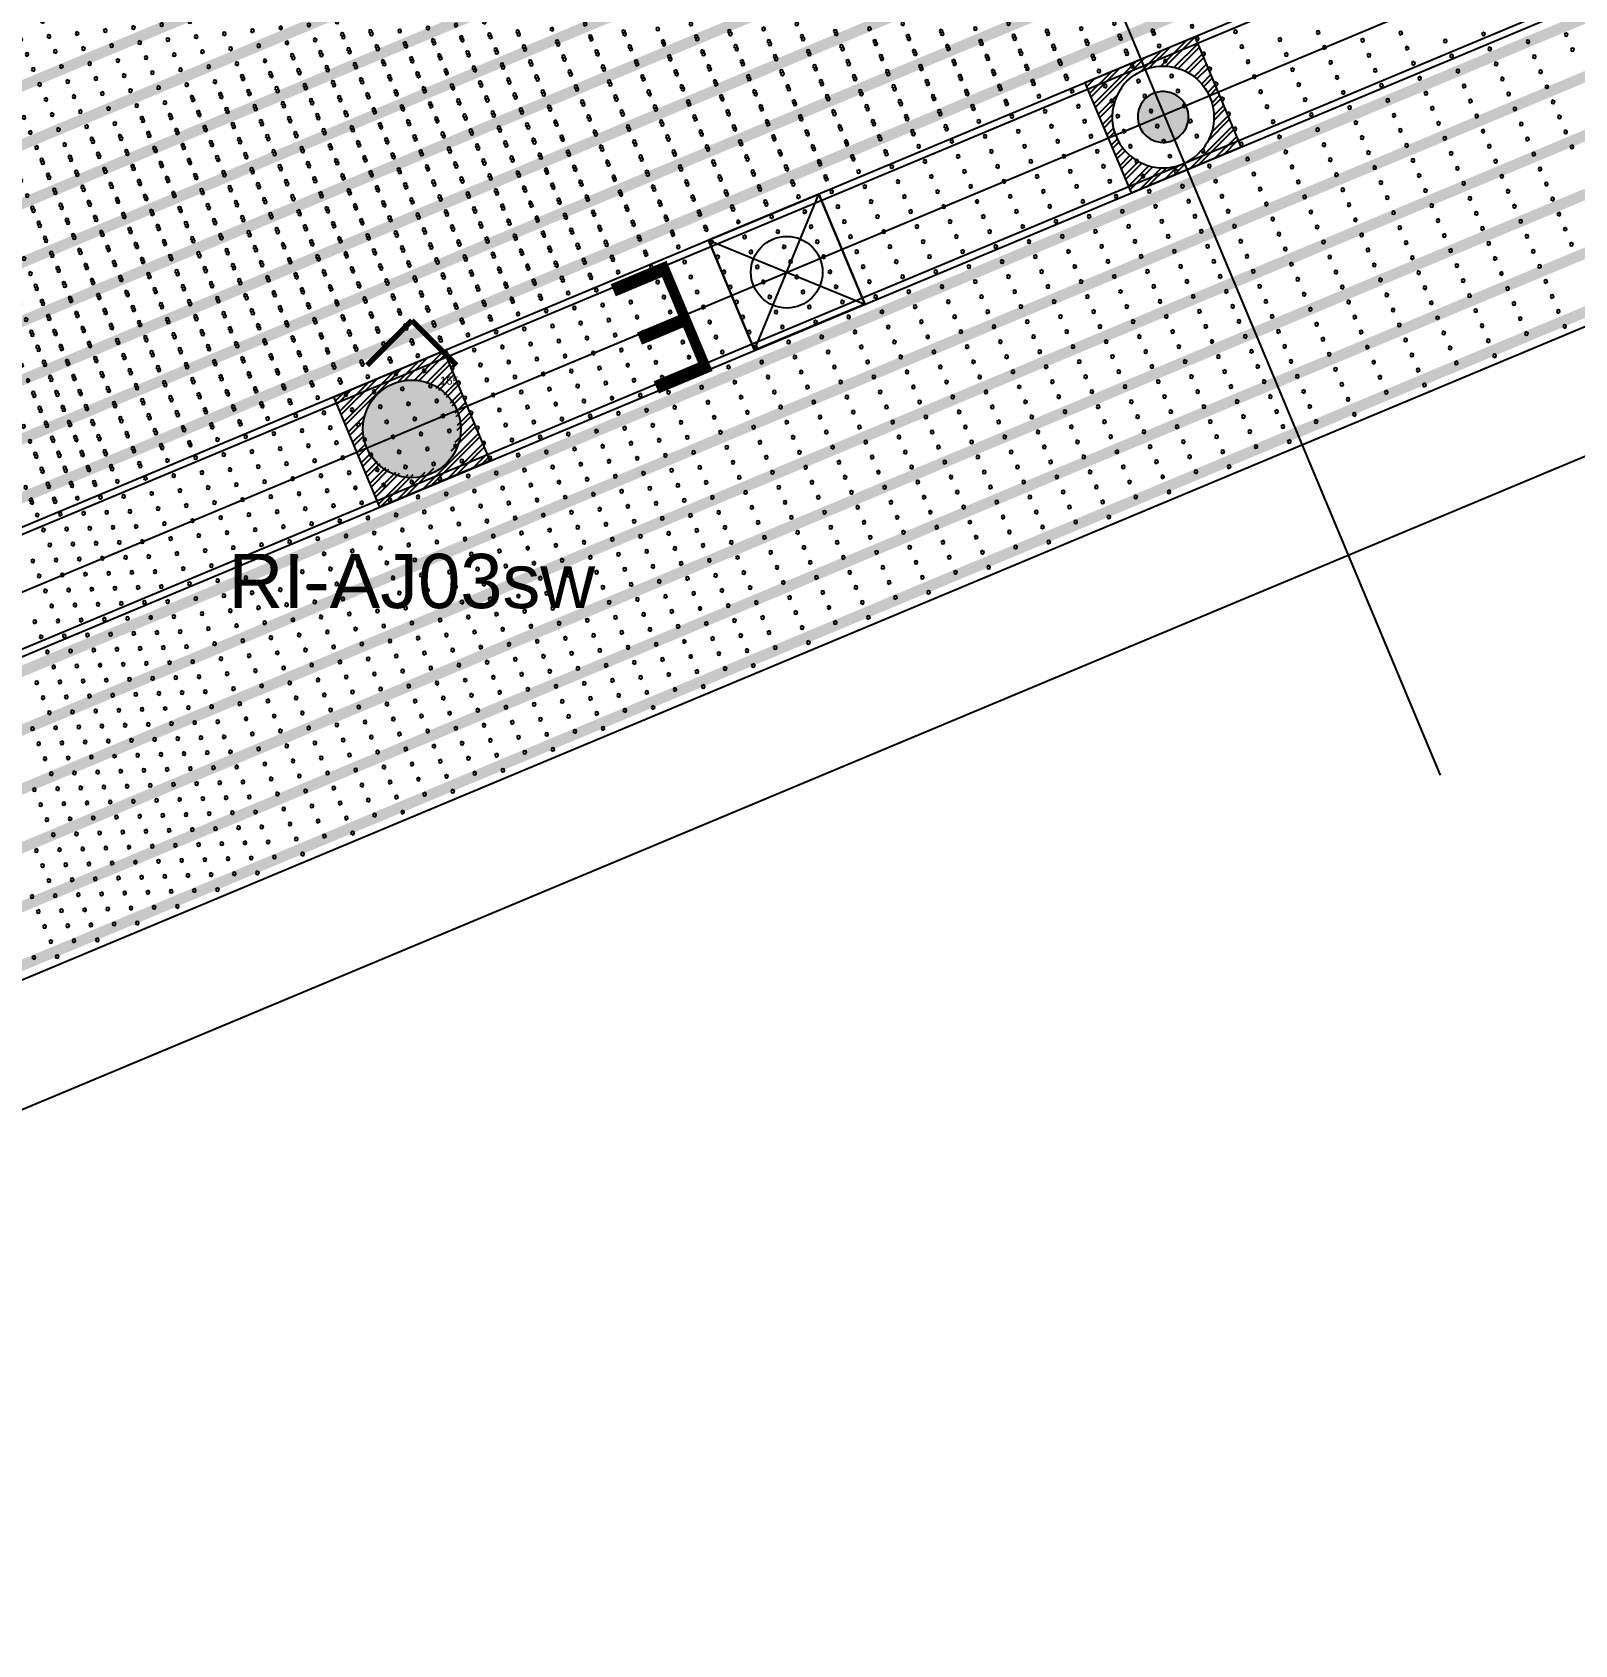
# Model space of a CAD drawing. Header units: millimetres. Extents: x 712803 to 922331, y -1382701 to -1225629.
# Drawn here: x 814440 to 817281, y -1279209 to -1276238 of the extents above; entities that cross this region are included whole.
import ezdxf
from ezdxf.enums import TextEntityAlignment as Align

# ---------------------------------------------------------------- set-up
doc = ezdxf.new("R2010")
doc.units = ezdxf.units.MM
doc.header["$LTSCALE"] = 10
doc.header["$MEASUREMENT"] = 0
doc.linetypes.add('CENTER', pattern=[50.8, 31.75, -6.35, 6.35, -6.35])
for name, color, linetype in [('I—平顶—分格线', 8, 'Continuous'), ('I—平顶—喷淋', 21, 'Continuous'), ('I—平顶—暖通', 144, 'Continuous'), ('I—平顶—消防指示灯', 62, 'Continuous'), ('I—平顶—灯具', 62, 'Continuous'), ('I—平顶—造型', 122, 'Continuous')]:
    doc.layers.add(name, color=color, linetype=linetype)
doc.styles.add('ARIAL', font='arial.ttf')
doc.styles.get("Standard").update_dxf_attribs({"font": 'arial.ttf'})
doc.styles.add('平顶图图例(客房区A2）$0$XD2008', font='SIMYOU.TTF', dxfattribs={"width": 0.7})
doc.dimstyles.new('\\M+19557\\M+18F80', dxfattribs={"dimtxt": 2.5, "dimasz": 0.8, "dimexe": 0, "dimexo": 0, "dimgap": 1, "dimtad": 1, "dimdec": 0, "dimzin": 0, "dimdsep": 46, "dimtxsty": 'Standard', "dimblk": 'DOT', "dimcen": 1, "dimaunit": 1, "dimadec": 3, "dimazin": 0, "dimtfac": 1, "dimtdec": 0, "dimtmove": 2, "dimatfit": 3, "dimfxl": 0, "dimtolj": 1, "dimtzin": 0, "dimarcsym": 0})

# ---------------------------------------------------------------- blocks, each defined once
blk = doc.blocks.new('7890')
at = {"layer": 'I—平顶—分格线', "color": 1}
for centre in [(-2890, -20), (-2750, -20), (-2610, -20), (-2470, -20), (-2960, -35), (-2890, -50), (-2820, -35), (-2750, -50), (-2680, -35), (-2610, -50), (-2540, -35), (-2470, -50), (-2960, -65), (-2890, -80), (-2820, -65), (-2750, -80), (-2680, -65), (-2610, -80), (-2540, -65), (-2470, -80), (-2960, -95), (-2890, -110), (-2820, -95), (-2750, -110), (-2680, -95), (-2610, -110), (-2540, -95), (-2470, -110), (-2960, -125), (-2890, -140), (-2820, -125), (-2750, -140), (-2680, -125), (-2610, -140), (-2540, -125), (-2470, -140), (-2960, -155), (-2890, -170), (-2820, -155), (-2750, -170), (-2680, -155), (-2610, -170), (-2540, -155), (-2470, -170), (-2400, -155), (-2960, -185), (-2890, -200), (-2820, -185), (-2750, -200), (-2680, -185), (-2610, -200), (-2540, -185), (-2470, -200), (-2400, -185), (-2960, -215), (-2890, -230), (-2820, -215), (-2750, -230), (-2680, -215), (-2610, -230), (-2540, -215), (-2470, -230), (-2400, -215), (-2960, -245), (-2890, -260), (-2820, -245), (-2750, -260), (-2680, -245), (-2610, -260), (-2540, -245), (-2470, -260), (-2400, -245), (-2960, -275), (-2890, -290), (-2820, -275), (-2750, -290), (-2680, -275), (-2610, -290), (-2540, -275), (-2470, -290), (-2400, -275), (-2960, -305), (-2890, -320), (-2820, -305), (-2750, -320), (-2680, -305), (-2610, -320), (-2540, -305), (-2470, -320), (-2400, -305), (-2330, -320), (-2960, -335), (-2890, -350), (-2820, -335), (-2750, -350), (-2680, -335), (-2610, -350), (-2540, -335), (-2470, -350), (-2400, -335), (-2330, -350), (-2960, -365), (-2890, -380), (-2820, -365), (-2750, -380), (-2680, -365), (-2610, -380), (-2540, -365), (-2470, -380), (-2400, -365), (-2330, -380), (-2960, -395), (-2890, -410), (-2820, -395), (-2750, -410), (-2680, -395), (-2610, -410), (-2540, -395), (-2470, -410), (-2400, -395), (-2330, -410), (-2960, -425), (-2890, -440), (-2820, -425), (-2750, -440), (-2680, -425), (-2610, -440), (-2540, -425), (-2470, -440), (-2400, -425), (-2330, -440), (-2960, -455), (-2890, -470), (-2820, -455), (-2750, -470), (-2680, -455), (-2610, -470), (-2540, -455), (-2470, -470), (-2400, -455), (-2330, -470), (-2960, -485), (-2890, -500), (-2820, -485), (-2750, -500), (-2680, -485), (-2610, -500), (-2540, -485), (-2470, -500), (-2400, -485), (-2330, -500), (-2260, -485), (-2960, -515), (-2890, -530), (-2820, -515), (-2750, -530), (-2680, -515), (-2610, -530), (-2540, -515), (-2470, -530), (-2400, -515), (-2330, -530), (-2260, -515), (-2960, -545), (-2890, -560), (-2820, -545), (-2750, -560), (-2680, -545), (-2610, -560), (-2540, -545), (-2470, -560), (-2400, -545), (-2960, -575), (-2890, -590), (-2820, -575), (-2750, -590), (-2680, -575), (-2610, -590), (-2540, -575), (-2470, -590), (-2400, -575), (-2960, -605), (-2890, -620), (-2820, -605), (-2750, -620), (-2680, -605), (-2610, -620), (-2540, -605), (-2960, -635), (-2890, -650), (-2820, -635), (-2750, -650), (-2680, -635), (-2610, -650), (-2540, -635), (-2960, -665), (-2890, -680), (-2820, -665), (-2750, -680), (-2680, -665), (-2960, -695), (-2890, -710), (-2820, -695), (-2750, -710), (-2680, -695), (-2960, -725), (-2890, -740), (-2820, -725), (-2960, -755), (-2890, -770), (-2820, -755), (-2960, -785), (-2960, -815)]:
    blk.add_circle(centre, 3, dxfattribs=at)
blk = doc.blocks.new('4560')
at = {"layer": 'I—平顶—分格线', "color": 1}
for centre in [(-2480, -20), (-2400, -20), (-2320, -20), (-2240, -20), (-2160, -20), (-2080, -20), (-2520, -35), (-2480, -50), (-2440, -35), (-2400, -50), (-2360, -35), (-2320, -50), (-2280, -35), (-2240, -50), (-2200, -35), (-2160, -50), (-2120, -35), (-2080, -50), (-2480, -80), (-2440, -65), (-2400, -80), (-2360, -65), (-2320, -80), (-2280, -65), (-2240, -80), (-2200, -65), (-2160, -80), (-2120, -65), (-2080, -80), (-2480, -110), (-2440, -95), (-2400, -110), (-2360, -95), (-2320, -110), (-2280, -95), (-2240, -110), (-2200, -95), (-2160, -110), (-2120, -95), (-2080, -110), (-2480, -140), (-2440, -125), (-2400, -140), (-2360, -125), (-2320, -140), (-2280, -125), (-2240, -140), (-2200, -125), (-2160, -140), (-2120, -125), (-2080, -140), (-2440, -155), (-2400, -170), (-2360, -155), (-2320, -170), (-2280, -155), (-2240, -170), (-2200, -155), (-2160, -170), (-2120, -155), (-2080, -170), (-2440, -185), (-2400, -200), (-2360, -185), (-2320, -200), (-2280, -185), (-2240, -200), (-2200, -185), (-2160, -200), (-2120, -185), (-2080, -200), (-2440, -215), (-2400, -230), (-2360, -215), (-2320, -230), (-2280, -215), (-2240, -230), (-2200, -215), (-2160, -230), (-2120, -215), (-2080, -230), (-2400, -260), (-2360, -245), (-2320, -260), (-2280, -245), (-2240, -260), (-2200, -245), (-2160, -260), (-2120, -245), (-2080, -260), (-2400, -290), (-2360, -275), (-2320, -290), (-2280, -275), (-2240, -290), (-2200, -275), (-2160, -290), (-2120, -275), (-2080, -290), (-2400, -320), (-2360, -305), (-2320, -320), (-2280, -305), (-2240, -320), (-2200, -305), (-2160, -320), (-2120, -305), (-2080, -320), (-2360, -335), (-2320, -350), (-2280, -335), (-2240, -350), (-2200, -335), (-2160, -350), (-2120, -335), (-2080, -350), (-2360, -365), (-2320, -380), (-2280, -365), (-2240, -380), (-2200, -365), (-2160, -380), (-2120, -365), (-2080, -380), (-2360, -395), (-2320, -410), (-2280, -395), (-2240, -410), (-2200, -395), (-2160, -410), (-2120, -395), (-2080, -410), (-2360, -425), (-2320, -440), (-2280, -425), (-2240, -440), (-2200, -425), (-2160, -440), (-2120, -425), (-2080, -440), (-2320, -470), (-2280, -455), (-2240, -470), (-2200, -455), (-2160, -470), (-2120, -455), (-2080, -470), (-2320, -500), (-2280, -485), (-2240, -500), (-2200, -485), (-2160, -500), (-2120, -485), (-2080, -500), (-2280, -515), (-2240, -530), (-2200, -515), (-2160, -530), (-2120, -515), (-2080, -530), (-2280, -545), (-2240, -560), (-2200, -545), (-2160, -560), (-2120, -545), (-2080, -560), (-2280, -575), (-2240, -590), (-2200, -575), (-2160, -590), (-2120, -575), (-2080, -590), (-2280, -605), (-2240, -620), (-2200, -605), (-2160, -620), (-2120, -605), (-2080, -620), (-2240, -650), (-2200, -635), (-2160, -650), (-2120, -635), (-2080, -650), (-2240, -680), (-2200, -665), (-2160, -680), (-2120, -665), (-2080, -680), (-2240, -710), (-2200, -695), (-2160, -710), (-2120, -695), (-2080, -710), (-2200, -725), (-2160, -740), (-2120, -725), (-2080, -740), (-2200, -755), (-2160, -770), (-2120, -755), (-2080, -770), (-2200, -785), (-2160, -800), (-2120, -785), (-2080, -800), (-2200, -815), (-2160, -830), (-2120, -815), (-2080, -830), (-2160, -860), (-2120, -845), (-2080, -860), (-2160, -890), (-2120, -875), (-2080, -890), (-2120, -905), (-2080, -920), (-2120, -935), (-2080, -950), (-2120, -965), (-2080, -980), (-2120, -995), (-2080, -1010), (-2080, -1040), (-2080, -1070), (-2080, -1100)]:
    blk.add_circle(centre, 3, dxfattribs=at)
at = {"layer": 'I—平顶—分格线', "color": 3}
for centre in [(-1990, -20), (-1890, -20), (-1790, -20), (-1690, -20), (-1590, -20), (-1490, -20), (-1390, -20), (-1290, -20), (-1190, -20), (-1090, -20), (-2040, -35), (-1990, -50), (-1940, -35), (-1890, -50), (-1840, -35), (-1790, -50), (-1740, -35), (-1690, -50), (-1640, -35), (-1590, -50), (-1540, -35), (-1490, -50), (-1440, -35), (-1390, -50), (-1340, -35), (-1290, -50), (-1240, -35), (-1190, -50), (-1140, -35), (-1090, -50), (-2040, -65), (-1990, -80), (-1940, -65), (-1890, -80), (-1840, -65), (-1790, -80), (-1740, -65), (-1690, -80), (-1640, -65), (-1590, -80), (-1540, -65), (-1490, -80), (-1440, -65), (-1390, -80), (-1340, -65), (-1290, -80), (-1240, -65), (-1190, -80), (-1140, -65), (-1090, -80), (-2040, -95), (-1990, -110), (-1940, -95), (-1890, -110), (-1840, -95), (-1790, -110), (-1740, -95), (-1690, -110), (-1640, -95), (-1590, -110), (-1540, -95), (-1490, -110), (-1440, -95), (-1390, -110), (-1340, -95), (-1290, -110), (-1240, -95), (-1190, -110), (-1140, -95), (-1090, -110), (-2040, -125), (-1990, -140), (-1940, -125), (-1890, -140), (-1840, -125), (-1790, -140), (-1740, -125), (-1690, -140), (-1640, -125), (-1590, -140), (-1540, -125), (-1490, -140), (-1440, -125), (-1390, -140), (-1340, -125), (-1290, -140), (-1240, -125), (-1190, -140), (-1140, -125), (-1090, -140), (-2040, -155), (-1990, -170), (-1940, -155), (-1890, -170), (-1840, -155), (-1790, -170), (-1740, -155), (-1690, -170), (-1640, -155), (-1590, -170), (-1540, -155), (-1490, -170), (-1440, -155), (-1390, -170), (-1340, -155), (-1290, -170), (-1240, -155), (-1190, -170), (-1140, -155), (-1090, -170), (-2040, -185), (-1990, -200), (-1940, -185), (-1890, -200), (-1840, -185), (-1790, -200), (-1740, -185), (-1690, -200), (-1640, -185), (-1590, -200), (-1540, -185), (-1490, -200), (-1440, -185), (-1390, -200), (-1340, -185), (-1290, -200), (-1240, -185), (-1190, -200), (-1140, -185), (-1090, -200), (-2040, -215), (-1990, -230), (-1940, -215), (-1890, -230), (-1840, -215), (-1790, -230), (-1740, -215), (-1690, -230), (-1640, -215), (-1590, -230), (-1540, -215), (-1490, -230), (-1440, -215), (-1390, -230), (-1340, -215), (-1290, -230), (-1240, -215), (-1190, -230), (-1140, -215), (-1090, -230), (-2040, -245), (-1990, -260), (-1940, -245), (-1890, -260), (-1840, -245), (-1790, -260), (-1740, -245), (-1690, -260), (-1640, -245), (-1590, -260), (-1540, -245), (-1490, -260), (-1440, -245), (-1390, -260), (-1340, -245), (-1290, -260), (-1240, -245), (-1190, -260), (-1140, -245), (-1090, -260), (-2040, -275), (-1990, -290), (-1940, -275), (-1890, -290), (-1840, -275), (-1790, -290), (-1740, -275), (-1690, -290), (-1640, -275), (-1590, -290), (-1540, -275), (-1490, -290), (-1440, -275), (-1390, -290), (-1340, -275), (-1290, -290), (-1240, -275), (-1190, -290), (-1140, -275), (-1090, -290), (-2040, -305), (-1990, -320), (-1940, -305), (-1890, -320), (-1840, -305), (-1790, -320), (-1740, -305), (-1690, -320), (-1640, -305), (-1590, -320), (-1540, -305), (-1490, -320), (-1440, -305), (-1390, -320), (-1340, -305), (-1290, -320), (-1240, -305), (-1190, -320), (-1140, -305), (-1090, -320), (-2040, -335), (-1990, -350), (-1940, -335), (-1890, -350), (-1840, -335), (-1790, -350), (-1740, -335), (-1690, -350), (-1640, -335), (-1590, -350), (-1540, -335), (-1490, -350), (-1440, -335), (-1390, -350), (-1340, -335), (-1290, -350), (-1240, -335), (-1190, -350), (-1140, -335), (-1090, -350), (-2040, -365), (-1990, -380), (-1940, -365), (-1890, -380), (-1840, -365), (-1790, -380), (-1740, -365), (-1690, -380), (-1640, -365), (-1590, -380), (-1540, -365), (-1490, -380), (-1440, -365), (-1390, -380), (-1340, -365), (-1290, -380), (-1240, -365), (-1190, -380), (-1140, -365), (-1090, -380), (-2040, -395), (-1990, -410), (-1940, -395), (-1890, -410), (-1840, -395), (-1790, -410), (-1740, -395), (-1690, -410), (-1640, -395), (-1590, -410), (-1540, -395), (-1490, -410), (-1440, -395), (-1390, -410), (-1340, -395), (-1290, -410), (-1240, -395), (-1190, -410), (-1140, -395), (-1090, -410), (-2040, -425), (-1990, -440), (-1940, -425), (-1890, -440), (-1840, -425), (-1790, -440), (-1740, -425), (-1690, -440), (-1640, -425), (-1590, -440), (-1540, -425), (-1490, -440), (-1440, -425), (-1390, -440), (-1340, -425), (-1290, -440), (-1240, -425), (-1190, -440), (-1140, -425), (-1090, -440), (-2040, -455), (-1990, -470), (-1940, -455), (-1890, -470), (-1840, -455), (-1790, -470), (-1740, -455), (-1690, -470), (-1640, -455), (-1590, -470), (-1540, -455), (-1490, -470), (-1440, -455), (-1390, -470), (-1340, -455), (-1290, -470), (-1240, -455), (-1190, -470), (-1140, -455), (-1090, -470), (-2040, -485), (-1990, -500), (-1940, -485), (-1890, -500), (-1840, -485), (-1790, -500), (-1740, -485), (-1690, -500), (-1640, -485), (-1590, -500), (-1540, -485), (-1490, -500), (-1440, -485), (-1390, -500), (-1340, -485), (-1290, -500), (-1240, -485), (-1190, -500), (-1140, -485), (-1090, -500), (-2040, -515), (-1990, -530), (-1940, -515), (-1890, -530), (-1840, -515), (-1790, -530), (-1740, -515), (-1690, -530), (-1640, -515), (-1590, -530), (-1540, -515), (-1490, -530), (-1440, -515), (-1390, -530), (-1340, -515), (-1290, -530), (-1240, -515), (-1190, -530), (-1140, -515), (-1090, -530), (-2040, -545), (-1990, -560), (-1940, -545), (-1890, -560), (-1840, -545), (-1790, -560), (-1740, -545), (-1690, -560), (-1640, -545), (-1590, -560), (-1540, -545), (-1490, -560), (-1440, -545), (-1390, -560), (-1340, -545), (-1290, -560), (-1240, -545), (-1190, -560), (-1140, -545), (-1090, -560), (-2040, -575), (-1990, -590), (-1940, -575), (-1890, -590), (-1840, -575), (-1790, -590), (-1740, -575), (-1690, -590), (-1640, -575), (-1590, -590), (-1540, -575), (-1490, -590), (-1440, -575), (-1390, -590), (-1340, -575), (-1290, -590), (-1240, -575), (-1190, -590), (-1140, -575), (-1090, -590), (-2040, -605), (-1990, -620), (-1940, -605), (-1890, -620), (-1840, -605), (-1790, -620), (-1740, -605), (-1690, -620), (-1640, -605), (-1590, -620), (-1540, -605), (-1490, -620), (-1440, -605), (-1390, -620), (-1340, -605), (-1290, -620), (-1240, -605), (-1190, -620), (-1140, -605), (-1090, -620), (-2040, -635), (-1990, -650), (-1940, -635), (-1890, -650), (-1840, -635), (-1790, -650), (-1740, -635), (-1690, -650), (-1640, -635), (-1590, -650), (-1540, -635), (-1490, -650), (-1440, -635), (-1390, -650), (-1340, -635), (-1290, -650), (-1240, -635), (-1190, -650), (-1140, -635), (-1090, -650), (-2040, -665), (-1990, -680), (-1940, -665), (-1890, -680), (-1840, -665), (-1790, -680), (-1740, -665), (-1690, -680), (-1640, -665), (-1590, -680), (-1540, -665), (-1490, -680), (-1440, -665), (-1390, -680), (-1340, -665), (-1290, -680), (-1240, -665), (-1190, -680), (-1140, -665), (-1090, -680), (-2040, -695), (-1990, -710), (-1940, -695), (-1890, -710), (-1840, -695), (-1790, -710), (-1740, -695), (-1690, -710), (-1640, -695), (-1590, -710), (-1540, -695), (-1490, -710), (-1440, -695), (-1390, -710), (-1340, -695), (-1290, -710), (-1240, -695), (-1190, -710), (-1140, -695), (-1090, -710), (-2040, -725), (-1990, -740), (-1940, -725), (-1890, -740), (-1840, -725), (-1790, -740), (-1740, -725), (-1690, -740), (-1640, -725), (-1590, -740), (-1540, -725), (-1490, -740), (-1440, -725), (-1390, -740), (-1340, -725), (-1290, -740), (-1240, -725), (-1190, -740), (-1140, -725), (-1090, -740), (-2040, -755), (-1990, -770), (-1940, -755), (-1890, -770), (-1840, -755), (-1790, -770), (-1740, -755), (-1690, -770), (-1640, -755), (-1590, -770), (-1540, -755), (-1490, -770), (-1440, -755), (-1390, -770), (-1340, -755), (-1290, -770), (-1240, -755), (-1190, -770), (-1140, -755), (-1090, -770), (-2040, -785), (-1990, -800), (-1940, -785), (-1890, -800), (-1840, -785), (-1790, -800), (-1740, -785), (-1690, -800), (-1640, -785), (-1590, -800), (-1540, -785), (-1490, -800), (-1440, -785), (-1390, -800), (-1340, -785), (-1290, -800), (-1240, -785), (-1190, -800), (-1140, -785), (-1090, -800), (-2040, -815), (-1990, -830), (-1940, -815), (-1890, -830), (-1840, -815), (-1790, -830), (-1740, -815), (-1690, -830), (-1640, -815), (-1590, -830), (-1540, -815), (-1490, -830), (-1440, -815), (-1390, -830), (-1340, -815), (-1290, -830), (-1240, -815), (-1190, -830), (-1140, -815), (-1090, -830), (-2040, -845), (-1990, -860), (-1940, -845), (-1890, -860), (-1840, -845), (-1790, -860), (-1740, -845), (-1690, -860), (-1640, -845), (-1590, -860), (-1540, -845), (-1490, -860), (-1440, -845), (-1390, -860), (-1340, -845), (-1290, -860), (-1240, -845), (-1190, -860), (-1140, -845), (-1090, -860), (-2040, -875), (-1990, -890), (-1940, -875), (-1890, -890), (-1840, -875), (-1790, -890), (-1740, -875), (-1690, -890), (-1640, -875), (-1590, -890), (-1540, -875), (-1490, -890), (-1440, -875), (-1390, -890), (-1340, -875), (-1290, -890), (-1240, -875), (-1190, -890), (-1140, -875), (-1090, -890), (-2040, -905), (-1990, -920), (-1940, -905), (-1890, -920), (-1840, -905), (-1790, -920), (-1740, -905), (-1690, -920), (-1640, -905), (-1590, -920), (-1540, -905), (-1490, -920), (-1440, -905), (-1390, -920), (-1340, -905), (-1290, -920), (-1240, -905), (-1190, -920), (-1140, -905), (-1090, -920), (-2040, -935), (-1990, -950), (-1940, -935), (-1890, -950), (-1840, -935), (-1790, -950), (-1740, -935), (-1690, -950), (-1640, -935), (-1590, -950), (-1540, -935), (-1490, -950), (-1440, -935), (-1390, -950), (-1340, -935), (-1290, -950), (-1240, -935), (-1190, -950), (-1140, -935), (-1090, -950), (-2040, -965), (-1990, -980), (-1940, -965), (-1890, -980), (-1840, -965), (-1790, -980), (-1740, -965), (-1690, -980), (-1640, -965), (-1590, -980), (-1540, -965), (-1490, -980), (-1440, -965), (-1390, -980), (-1340, -965), (-1290, -980), (-1240, -965), (-1190, -980), (-1140, -965), (-1090, -980), (-2040, -995), (-1990, -1010), (-1940, -995), (-1890, -1010), (-1840, -995), (-1790, -1010), (-1740, -995), (-1690, -1010), (-1640, -995), (-1590, -1010), (-1540, -995), (-1490, -1010), (-1440, -995), (-1390, -1010), (-1340, -995), (-1290, -1010), (-1240, -995), (-1190, -1010), (-1140, -995), (-1090, -1010), (-2040, -1025), (-1990, -1040), (-1940, -1025), (-1890, -1040), (-1840, -1025), (-1790, -1040), (-1740, -1025), (-1690, -1040), (-1640, -1025), (-1590, -1040), (-1540, -1025), (-1490, -1040), (-1440, -1025), (-1390, -1040), (-1340, -1025), (-1290, -1040), (-1240, -1025), (-1190, -1040), (-1140, -1025), (-1090, -1040), (-2040, -1055), (-1990, -1070), (-1940, -1055), (-1890, -1070), (-1840, -1055), (-1790, -1070), (-1740, -1055), (-1690, -1070), (-1640, -1055), (-1590, -1070), (-1540, -1055), (-1490, -1070), (-1440, -1055), (-1390, -1070), (-1340, -1055), (-1290, -1070), (-1240, -1055), (-1190, -1070), (-1140, -1055), (-1090, -1070), (-2040, -1085), (-1990, -1100), (-1940, -1085), (-1890, -1100), (-1840, -1085), (-1790, -1100), (-1740, -1085), (-1690, -1100), (-1640, -1085), (-1590, -1100), (-1540, -1085), (-1490, -1100), (-1440, -1085), (-1390, -1100), (-1340, -1085), (-1290, -1100), (-1240, -1085), (-1190, -1100), (-1140, -1085), (-1090, -1100), (-2040, -1115), (-1990, -1130), (-1940, -1115), (-1890, -1130), (-1840, -1115), (-1790, -1130), (-1740, -1115), (-1690, -1130), (-1640, -1115), (-1590, -1130), (-1540, -1115), (-1490, -1130), (-1440, -1115), (-1390, -1130), (-1340, -1115), (-1290, -1130), (-1240, -1115), (-1190, -1130), (-1140, -1115), (-1090, -1130), (-2040, -1145), (-1990, -1160), (-1940, -1145), (-1890, -1160), (-1840, -1145), (-1790, -1160), (-1740, -1145), (-1690, -1160), (-1640, -1145), (-1590, -1160), (-1540, -1145), (-1490, -1160), (-1440, -1145), (-1390, -1160), (-1340, -1145), (-1290, -1160), (-1240, -1145), (-1190, -1160), (-1140, -1145), (-1090, -1160), (-2040, -1175), (-1990, -1190), (-1940, -1175), (-1890, -1190), (-1840, -1175), (-1790, -1190), (-1740, -1175), (-1690, -1190), (-1640, -1175), (-1590, -1190), (-1540, -1175), (-1490, -1190), (-1440, -1175), (-1390, -1190), (-1340, -1175), (-1290, -1190), (-1240, -1175), (-1190, -1190), (-1140, -1175), (-1090, -1190), (-1990, -1220), (-1940, -1205), (-1890, -1220), (-1840, -1205), (-1790, -1220), (-1740, -1205), (-1690, -1220), (-1640, -1205), (-1590, -1220), (-1540, -1205), (-1490, -1220), (-1440, -1205), (-1390, -1220), (-1340, -1205), (-1290, -1220), (-1240, -1205), (-1190, -1220), (-1140, -1205), (-1090, -1220), (-1990, -1250), (-1940, -1235), (-1890, -1250), (-1840, -1235), (-1790, -1250), (-1740, -1235), (-1690, -1250), (-1640, -1235), (-1590, -1250), (-1540, -1235), (-1490, -1250), (-1440, -1235), (-1390, -1250), (-1340, -1235), (-1290, -1250), (-1240, -1235), (-1190, -1250), (-1140, -1235), (-1090, -1250), (-1990, -1280), (-1940, -1265), (-1890, -1280), (-1840, -1265), (-1790, -1280), (-1740, -1265), (-1690, -1280), (-1640, -1265), (-1590, -1280), (-1540, -1265), (-1490, -1280), (-1440, -1265), (-1390, -1280), (-1340, -1265), (-1290, -1280), (-1240, -1265), (-1190, -1280), (-1140, -1265), (-1090, -1280), (-1990, -1310), (-1940, -1295), (-1890, -1310), (-1840, -1295), (-1790, -1310), (-1740, -1295), (-1690, -1310), (-1640, -1295), (-1590, -1310), (-1540, -1295), (-1490, -1310), (-1440, -1295), (-1390, -1310), (-1340, -1295), (-1290, -1310), (-1240, -1295), (-1190, -1310), (-1140, -1295), (-1940, -1325), (-1840, -1325), (-1740, -1325), (-1640, -1325), (-1540, -1325), (-1440, -1325), (-1340, -1325), (-1240, -1325), (-1940, -1355), (-1890, -1340), (-1840, -1355), (-1790, -1340), (-1740, -1355), (-1690, -1340), (-1640, -1355), (-1590, -1340), (-1540, -1355), (-1490, -1340), (-1440, -1355), (-1390, -1340), (-1340, -1355), (-1290, -1340), (-1940, -1385), (-1890, -1370), (-1840, -1385), (-1790, -1370), (-1740, -1385), (-1690, -1370), (-1640, -1385), (-1590, -1370), (-1540, -1385), (-1490, -1370), (-1440, -1385), (-1390, -1370), (-1340, -1385), (-1290, -1370)]:
    blk.add_circle(centre, 3, dxfattribs=at)
at = {"layer": 'I—平顶—分格线'}
for centre in [(-980, -20), (-860, -20), (-740, -20), (-620, -20), (-500, -20), (-380, -20), (-260, -20), (-140, -20), (-20, -20), (-1040, -35), (-980, -50), (-920, -35), (-860, -50), (-800, -35), (-740, -50), (-680, -35), (-620, -50), (-560, -35), (-500, -50), (-440, -35), (-380, -50), (-320, -35), (-260, -50), (-200, -35), (-140, -50), (-80, -35), (-20, -50), (-1040, -65), (-980, -80), (-920, -65), (-860, -80), (-800, -65), (-740, -80), (-680, -65), (-620, -80), (-560, -65), (-500, -80), (-440, -65), (-380, -80), (-320, -65), (-260, -80), (-200, -65), (-140, -80), (-80, -65), (-20, -80), (-1040, -95), (-980, -110), (-920, -95), (-860, -110), (-800, -95), (-740, -110), (-680, -95), (-620, -110), (-560, -95), (-500, -110), (-440, -95), (-380, -110), (-320, -95), (-260, -110), (-200, -95), (-140, -110), (-80, -95), (-20, -110), (-1040, -125), (-980, -140), (-920, -125), (-860, -140), (-800, -125), (-740, -140), (-680, -125), (-620, -140), (-560, -125), (-500, -140), (-440, -125), (-380, -140), (-320, -125), (-260, -140), (-200, -125), (-140, -140), (-80, -125), (-20, -140), (-1040, -155), (-980, -170), (-920, -155), (-860, -170), (-800, -155), (-740, -170), (-680, -155), (-620, -170), (-560, -155), (-500, -170), (-440, -155), (-380, -170), (-320, -155), (-260, -170), (-200, -155), (-140, -170), (-80, -155), (-20, -170), (-1040, -185), (-980, -200), (-920, -185), (-860, -200), (-800, -185), (-740, -200), (-680, -185), (-620, -200), (-560, -185), (-500, -200), (-440, -185), (-380, -200), (-320, -185), (-260, -200), (-200, -185), (-140, -200), (-80, -185), (-20, -200), (-1040, -215), (-980, -230), (-920, -215), (-860, -230), (-800, -215), (-740, -230), (-680, -215), (-620, -230), (-560, -215), (-500, -230), (-440, -215), (-380, -230), (-320, -215), (-260, -230), (-200, -215), (-140, -230), (-80, -215), (-20, -230), (-1040, -245), (-980, -260), (-920, -245), (-860, -260), (-800, -245), (-740, -260), (-680, -245), (-620, -260), (-560, -245), (-500, -260), (-440, -245), (-380, -260), (-320, -245), (-260, -260), (-200, -245), (-140, -260), (-80, -245), (-20, -260), (-1040, -275), (-980, -290), (-920, -275), (-860, -290), (-800, -275), (-740, -290), (-680, -275), (-620, -290), (-560, -275), (-500, -290), (-440, -275), (-380, -290), (-320, -275), (-260, -290), (-200, -275), (-140, -290), (-80, -275), (-20, -290), (-1040, -305), (-980, -320), (-920, -305), (-860, -320), (-800, -305), (-740, -320), (-680, -305), (-620, -320), (-560, -305), (-500, -320), (-440, -305), (-380, -320), (-320, -305), (-260, -320), (-200, -305), (-140, -320), (-80, -305), (-20, -320), (-1040, -335), (-980, -350), (-920, -335), (-860, -350), (-800, -335), (-740, -350), (-680, -335), (-620, -350), (-560, -335), (-500, -350), (-440, -335), (-380, -350), (-320, -335), (-260, -350), (-200, -335), (-140, -350), (-80, -335), (-20, -350), (-1040, -365), (-980, -380), (-920, -365), (-860, -380), (-800, -365), (-740, -380), (-680, -365), (-620, -380), (-560, -365), (-500, -380), (-440, -365), (-380, -380), (-320, -365), (-260, -380), (-200, -365), (-140, -380), (-80, -365), (-20, -380), (-1040, -395), (-980, -410), (-920, -395), (-860, -410), (-800, -395), (-740, -410), (-680, -395), (-620, -410), (-560, -395), (-500, -410), (-440, -395), (-380, -410), (-320, -395), (-260, -410), (-200, -395), (-140, -410), (-80, -395), (-20, -410), (-1040, -425), (-980, -440), (-920, -425), (-860, -440), (-800, -425), (-740, -440), (-680, -425), (-620, -440), (-560, -425), (-500, -440), (-440, -425), (-380, -440), (-320, -425), (-260, -440), (-200, -425), (-140, -440), (-80, -425), (-20, -440), (-1040, -455), (-980, -470), (-920, -455), (-860, -470), (-800, -455), (-740, -470), (-680, -455), (-620, -470), (-560, -455), (-500, -470), (-440, -455), (-380, -470), (-320, -455), (-260, -470), (-200, -455), (-140, -470), (-80, -455), (-20, -470), (-1040, -485), (-980, -500), (-920, -485), (-860, -500), (-800, -485), (-740, -500), (-680, -485), (-620, -500), (-560, -485), (-500, -500), (-440, -485), (-380, -500), (-320, -485), (-260, -500), (-200, -485), (-140, -500), (-80, -485), (-20, -500), (-1040, -515), (-980, -530), (-920, -515), (-860, -530), (-800, -515), (-740, -530), (-680, -515), (-620, -530), (-560, -515), (-500, -530), (-440, -515), (-380, -530), (-320, -515), (-260, -530), (-200, -515), (-140, -530), (-80, -515), (-20, -530), (-1040, -545), (-980, -560), (-920, -545), (-860, -560), (-800, -545), (-740, -560), (-680, -545), (-620, -560), (-560, -545), (-500, -560), (-440, -545), (-380, -560), (-320, -545), (-260, -560), (-200, -545), (-140, -560), (-80, -545), (-20, -560), (-1040, -575), (-980, -590), (-920, -575), (-860, -590), (-800, -575), (-740, -590), (-680, -575), (-620, -590), (-560, -575), (-500, -590), (-440, -575), (-380, -590), (-320, -575), (-260, -590), (-200, -575), (-140, -590), (-80, -575), (-20, -590), (-1040, -605), (-980, -620), (-920, -605), (-860, -620), (-800, -605), (-740, -620), (-680, -605), (-620, -620), (-560, -605), (-500, -620), (-440, -605), (-380, -620), (-320, -605), (-260, -620), (-200, -605), (-140, -620), (-80, -605), (-20, -620), (-1040, -635), (-980, -650), (-920, -635), (-860, -650), (-800, -635), (-740, -650), (-680, -635), (-620, -650), (-560, -635), (-500, -650), (-440, -635), (-380, -650), (-320, -635), (-260, -650), (-200, -635), (-140, -650), (-80, -635), (-20, -650), (-1040, -665), (-980, -680), (-920, -665), (-860, -680), (-800, -665), (-740, -680), (-680, -665), (-620, -680), (-560, -665), (-500, -680), (-440, -665), (-380, -680), (-320, -665), (-260, -680), (-200, -665), (-140, -680), (-80, -665), (-20, -680), (-1040, -695), (-980, -710), (-920, -695), (-860, -710), (-800, -695), (-740, -710), (-680, -695), (-620, -710), (-560, -695), (-500, -710), (-440, -695), (-380, -710), (-320, -695), (-260, -710), (-200, -695), (-140, -710), (-80, -695), (-20, -710), (-1040, -725), (-980, -740), (-920, -725), (-860, -740), (-800, -725), (-740, -740), (-680, -725), (-620, -740), (-560, -725), (-500, -740), (-440, -725), (-380, -740), (-320, -725), (-260, -740), (-200, -725), (-140, -740), (-80, -725), (-20, -740), (-1040, -755), (-980, -770), (-920, -755), (-860, -770), (-800, -755), (-740, -770), (-680, -755), (-620, -770), (-560, -755), (-500, -770), (-440, -755), (-380, -770), (-320, -755), (-260, -770), (-200, -755), (-140, -770), (-80, -755), (-20, -770), (-1040, -785), (-980, -800), (-920, -785), (-860, -800), (-800, -785), (-740, -800), (-680, -785), (-620, -800), (-560, -785), (-500, -800), (-440, -785), (-380, -800), (-320, -785), (-260, -800), (-200, -785), (-140, -800), (-80, -785), (-20, -800), (-1040, -815), (-980, -830), (-920, -815), (-860, -830), (-800, -815), (-740, -830), (-680, -815), (-620, -830), (-560, -815), (-500, -830), (-440, -815), (-380, -830), (-320, -815), (-260, -830), (-200, -815), (-140, -830), (-80, -815), (-20, -830), (-1040, -845), (-980, -860), (-920, -845), (-860, -860), (-800, -845), (-740, -860), (-680, -845), (-620, -860), (-560, -845), (-500, -860), (-440, -845), (-380, -860), (-320, -845), (-260, -860), (-200, -845), (-140, -860), (-80, -845), (-1040, -875), (-980, -890), (-920, -875), (-860, -890), (-800, -875), (-740, -890), (-680, -875), (-620, -890), (-560, -875), (-500, -890), (-440, -875), (-380, -890), (-320, -875), (-260, -890), (-200, -875), (-140, -890), (-1040, -905), (-980, -920), (-920, -905), (-860, -920), (-800, -905), (-740, -920), (-680, -905), (-620, -920), (-560, -905), (-500, -920), (-440, -905), (-380, -920), (-320, -905), (-260, -920), (-200, -905), (-1040, -935), (-980, -950), (-920, -935), (-860, -950), (-800, -935), (-740, -950), (-680, -935), (-620, -950), (-560, -935), (-500, -950), (-440, -935), (-380, -950), (-320, -935), (-1040, -965), (-980, -980), (-920, -965), (-860, -980), (-800, -965), (-740, -980), (-680, -965), (-620, -980), (-560, -965), (-500, -980), (-440, -965), (-380, -980), (-320, -965), (-1040, -995), (-980, -1010), (-920, -995), (-860, -1010), (-800, -995), (-740, -1010), (-680, -995), (-620, -1010), (-560, -995), (-500, -1010), (-440, -995), (-1040, -1025), (-980, -1040), (-920, -1025), (-860, -1040), (-800, -1025), (-740, -1040), (-680, -1025), (-620, -1040), (-560, -1025), (-500, -1040), (-1040, -1055), (-980, -1070), (-920, -1055), (-860, -1070), (-800, -1055), (-740, -1070), (-680, -1055), (-620, -1070), (-560, -1055), (-1040, -1085), (-980, -1100), (-920, -1085), (-860, -1100), (-800, -1085), (-740, -1100), (-680, -1085), (-1040, -1115), (-980, -1130), (-920, -1115), (-860, -1130), (-800, -1115), (-740, -1130), (-680, -1115), (-1040, -1145), (-980, -1160), (-920, -1145), (-860, -1160), (-800, -1145), (-1040, -1175), (-980, -1190), (-920, -1175), (-860, -1190), (-1040, -1205), (-980, -1220), (-920, -1205), (-1040, -1235), (-1040, -1265)]:
    blk.add_circle(centre, 3, dxfattribs=at)
blk = doc.blocks.new('*U326')
for p, q in [((-1944.1, 80.6), (6265.1, 80.6)), ((-1939.3, 75.9), (6260.4, 75.9)), ((-1939.3, 40.3), (6260.4, 40.3)), ((6265.1, 0), (-1944.1, 0)), ((6260.4, 4.7), (-1939.3, 4.7))]:
    blk.add_line(p, q)
blk = doc.blocks.new('*D175')
at = {"layer": 'Defpoints', "color": 0, "transparency": 16777216}
for p in [(82.5, 69.3), (82.5, 0), (-82.5, 0)]:
    blk.add_point(p, dxfattribs=at)
at = {"color": 0, "transparency": 16777216, "insert": (69.3, 88.9), "char_height": 15, "attachment_point": 5}
blk.add_mtext('\\A1;165', dxfattribs=at)
blk = doc.blocks.new('_Dot')
at = {"color": 0, "linetype": 'ByBlock', "lineweight": -2}
blk.add_line((-0.5, 0), (-1, 0), dxfattribs=at)
at = {"color": 0, "linetype": 'ByBlock', "const_width": 0.5}
blk.add_lwpolyline([(-0.25, 0, 1), (0.25, 0, 1)], format="xyb", close=True, dxfattribs=at)
blk = doc.blocks.new('上下喷1111')
h = blk.add_hatch(color=256)
h.dxf.hatch_style = 1
edge = h.paths.add_edge_path()
edge.add_arc((0, 0), 0.5, 0, 180)
edge.add_arc((0, 0), 0.5, 180, 360)
at = {"elevation": 0}
for points in [[(-1, 0, -1), (1, 0, 0.084041)], [(-1, 0, 1), (1, 0, -0.084041)]]:
    blk.add_lwpolyline(points, format="xyb", dxfattribs=at)
blk.add_lwpolyline([(0.5, 0, 1), (-0.5, 0, 1)], format="xyb", close=True, dxfattribs=at)
blk = doc.blocks.new('应急照明灯')
at = {"ltscale": 250}
for p, q in [((-150, -150), (-150, 150)), ((-150, 150), (150, 150)), ((150, 150), (-150, -150)), ((150, -150), (-150, 150)), ((150, -150), (150, 150)), ((-150, -150), (150, -150))]:
    blk.add_line(p, q, dxfattribs=at)
blk.add_circle((0, 0), 90, dxfattribs=at)
at = {"style": '平顶图图例(客房区A2）$0$XD2008', "width": 0.7}
blk.add_text('E', height=300, dxfattribs=at).set_placement((338, -142.9), align=Align.CENTER)
blk = doc.blocks.new('*U171')
h = blk.add_hatch(color=256)
edge = h.paths.add_edge_path()
edge.add_arc((0, 0), 82.5, -90, 90, ccw=False)
edge.add_arc((0, 0), 82.5, 90, 270, ccw=False)
at = {"const_width": 16.5}
blk.add_lwpolyline([(82.5, 0, 0.414214), (0, 82.5, 0.414214), (-82.5, 0, 0.414214), (0, -82.5, 0.414214)], format="xyb", close=True, dxfattribs=at)
dim = blk.add_linear_dim(base=(82.5, 69.3), p1=(-82.5, 0), p2=(82.5, 0), dimstyle='\\M+19557\\M+18F80', override={"dimtxt": 15, "dimgap": 5, "dimse1": 1, "dimse2": 1, "dimsd1": 1, "dimsd2": 1})
dim.commit()
dim.dimension.update_dxf_attribs({"geometry": '*D175', "text_midpoint": (69.3, 88.9), "dimtype": 160})
blk = doc.blocks.new('*U172')
at = {"const_width": 10}
for points in [[(0, 200), (-82.5, 117.5)], [(0, 200), (82.5, 117.5)]]:
    blk.add_lwpolyline(points, dxfattribs=at)
blk.add_blockref('*U171', (0, 0))
at = {"style": 'ARIAL'}
blk.add_text('RI-AJ03sw', height=100, dxfattribs=at).set_placement((0, -280.2), align=Align.MIDDLE_CENTER)
blk.add_text('RI-AJ03sw', height=100, dxfattribs=at).set_placement((0, -280.2), align=Align.MIDDLE_CENTER)
blk = doc.blocks.new('P1-T2')
at = {"layer": 'I—平顶—分格线'}
h = blk.add_hatch(dxfattribs=at)
h.set_pattern_fill('ANSI32', color=256, scale=2, angle=-112.6844)
h.set_pattern_definition([(292.3155952, (1491410.106, 240780.641), (17.62327694, 7.23343693), []), (292.3155952, (1491406.642, 240772.355), (17.62327694, 7.23343693), [])])
edge = h.paths.add_edge_path()
edge.add_arc((-1326.4, -17228.2), 93.8, -112.6844, 247.3156)
h.paths.add_polyline_path([(-1440, -17116.7), (-1440, -17336.7), (-1220, -17336.7), (-1220, -17116.7)])
h = blk.add_hatch(dxfattribs=at)
h.set_pattern_fill('ANSI32', color=256, scale=2, angle=-112.6844)
h.set_pattern_definition([(292.3155952, (1488390.09, 239280.652), (17.62327694, 7.23343693), []), (292.3155952, (1488386.628, 239272.366), (17.62327694, 7.23343693), [])])
edge = h.paths.add_edge_path(flags=16)
edge.add_arc((-1333.6, -18728.2), 86.7, 292.6844, 652.6844, ccw=False)
h.paths.add_polyline_path([(-1220, -18616.7), (-1220, -18836.7), (-1440, -18836.7), (-1440, -18616.7)])
for points in [[(-670, -20), (-670, -22429.3)], [(-450, -20), (-450, -22429.3)], [(-5690.8, -17224.7), (-10.8, -17224.7)]]:
    blk.add_lwpolyline(points, dxfattribs=at)
blk.add_lwpolyline([(-1440, -17868.2), (-1220, -17868.2), (-1220, -18088.2), (-1440, -18088.2)], close=True, dxfattribs=at)
at = {"layer": 'I—平顶—灯具', "linetype": 'CENTER', "ltscale": 0.01, "const_width": 20}
for points in [[(-2190, -20), (-2190, -22449.3)], [(-2090, -20), (-2090, -22449.3)], [(-1990, -20), (-1990, -22429.3)], [(-1890, -20), (-1890, -22429.3)], [(-1790, -20), (-1790, -22429.3)], [(-1690, -20), (-1690, -22429.3)], [(-1590, -20), (-1590, -22429.3)], [(-1490, -20), (-1490, -22429.3)], [(-1195, -20), (-1195, -22429.3)], [(-1095, -20), (-1095, -22429.3)], [(-995, -20), (-995, -22429.3)], [(-895, -20), (-895, -22429.3)], [(-795, -20), (-795, -22429.3)], [(-695, -20), (-695, -22429.3)]]:
    blk.add_lwpolyline(points, dxfattribs=at)
at = {"layer": 'I—平顶—造型'}
for points in [[(-1440, -17116.7), (-1440, -17336.7), (-1220, -17336.7), (-1220, -17116.7)], [(-1440, -17868.2), (-1220, -17868.2), (-1220, -18088.2), (-1440, -18088.2)], [(-1440, -18088.2), (-1220, -18088.2), (-1220, -17868.2), (-1440, -17868.2)], [(-1220, -18616.7), (-1220, -18836.7), (-1440, -18836.7), (-1440, -18616.7)]]:
    blk.add_lwpolyline(points, close=True, dxfattribs=at)
blk.add_circle((-1330, -18726.7), 90, dxfattribs=at)
at = {"layer": 'I—平顶—分格线', "xscale": -0.9999999999999996, "rotation": 270}
for name, p in [('7890', (-1440, -14224.6)), ('7890', (-665, -14224.6)), ('4560', (-1440, -17224.6)), ('4560', (-665, -17224.6))]:
    blk.add_blockref(name, p, dxfattribs=at)
at = {"layer": 'I—平顶—喷淋', "extrusion": (-1.15177e-08, 9.28553e-09, 1), "xscale": 93.75000000000007, "yscale": 93.75000000000007, "zscale": 93.75000000000007, "rotation": 26.39356275663607}
blk.add_blockref('上下喷1111', (-1326.4, -17228.2, 0), dxfattribs=at)
at = {"layer": 'I—平顶—暖通', "xscale": -2.729779416098289, "yscale": 2.729779416098289, "zscale": 2.729779416098289, "rotation": 270}
blk.add_blockref('*U326', (-1440, -17122.5), dxfattribs=at)
at = {"layer": 'I—平顶—消防指示灯', "color": 3, "xscale": 0.7333333331748163, "yscale": 0.7333333331748163, "zscale": 0.7333333331748163, "rotation": 270.0041467618243}
blk.add_blockref('应急照明灯', (-1330, -17978.2), dxfattribs=at)
at = {"layer": 'I—平顶—灯具', "linetype": 'CENTER', "ltscale": 0.002, "rotation": 67.30588384054678}
blk.add_blockref('*U172', (-1330, -18726.7), dxfattribs=at)

msp = doc.modelspace()

# ---------------------------------------------------------------- block references
at = {"rotation": 292.6891305224073}
msp.add_blockref('P1-T2', (832929.7, -1270972.1, 0), dxfattribs=at)

doc.saveas('drawing.dxf')
